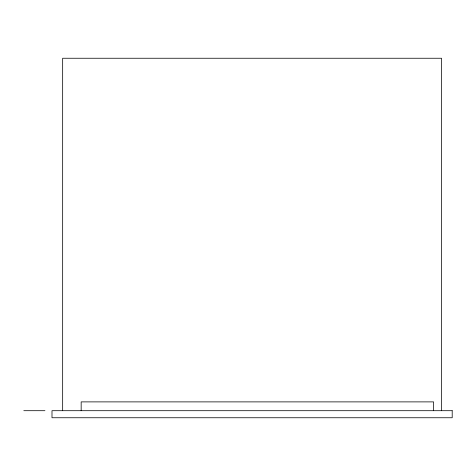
<?xml version="1.0" encoding="UTF-8"?>
<svg xmlns="http://www.w3.org/2000/svg" width="476" height="476" viewBox="0 0 476 476"><rect width="100%" height="100%" fill="white"/><g stroke="black" fill="none" stroke-linecap="round" stroke-linejoin="round"><path stroke-width="0.71" d="M23.8 410.699L44.946 410.699M441.538 410.699L441.538 58.251L62.659 58.251L62.659 410.699M433.606 410.699L433.606 401.887L81.164 401.887L81.164 410.699M452.2 410.699L51.997 410.699L51.997 417.75L452.2 417.75L452.2 410.699"/></g></svg>
